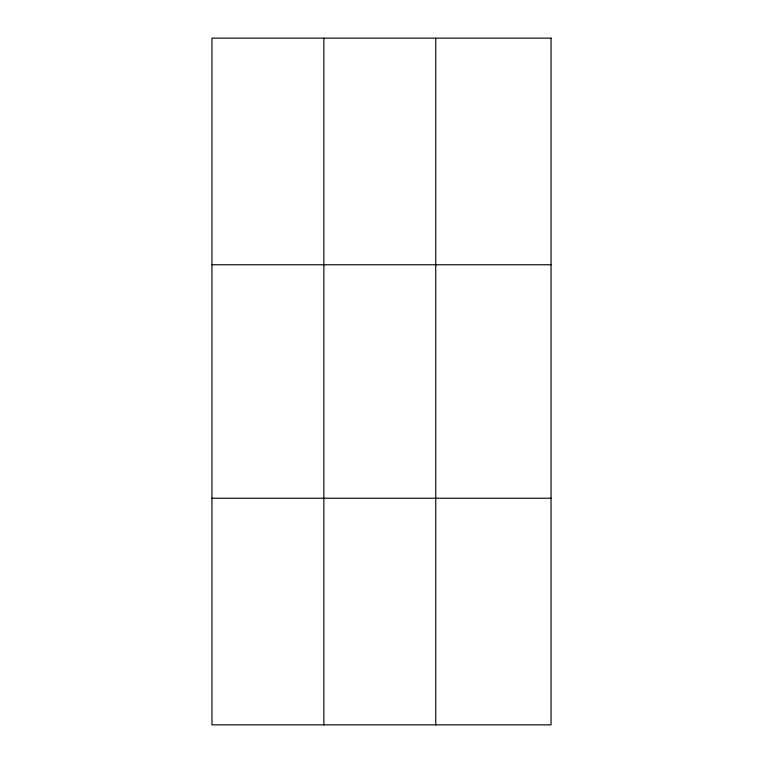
<?xml version="1.0" encoding="UTF-8"?>
<svg xmlns="http://www.w3.org/2000/svg" width="763" height="763" viewBox="0 0 763 763"><rect width="100%" height="100%" fill="white"/><g stroke="black" fill="none" stroke-linecap="round" stroke-linejoin="round"><path stroke-width="1.14" d="M323.855 38.15L323.855 724.85M435.749 38.15L435.749 724.85M211.961 264.761L551.039 264.761M211.961 498.239L551.039 498.239M551.039 38.15L551.039 724.85L211.961 724.85L211.961 38.15L551.039 38.15"/></g></svg>
